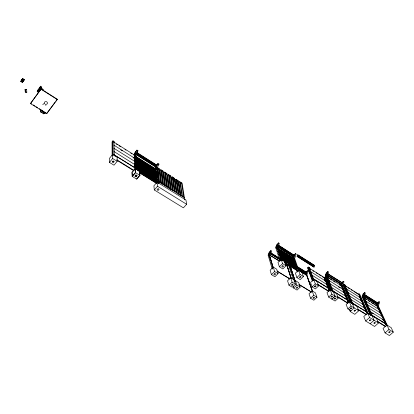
<?xml version="1.0" encoding="UTF-8"?>
<svg xmlns="http://www.w3.org/2000/svg" width="414" height="414" viewBox="0 0 414 414"><rect width="100%" height="100%" fill="white"/><g stroke="black" fill="none" stroke-linecap="round" stroke-linejoin="round"><path stroke-width="0.62" d="M109.446 162.397L109.446 158.355L112.618 154.479L117.131 157.284L117.198 161.31L113.995 165.196L109.446 162.397L112.644 158.495L112.618 154.479M327.51 275.403L341.571 284.382M341.943 283.637L341.736 283.833L342.026 283.611M342.212 282.84L327.453 273.654M156.642 180.949L156.875 180.685L156.652 180.913L136.62 168.462M156.782 182.3L157.009 182.036L156.792 182.263L137.246 170.133M156.099 175.634L156.311 175.36L156.109 175.593L135.766 162.873M314.392 266.243L297.236 255.521L314.309 266.425M293.774 256.178L293.893 256.023M294.318 255.21L294.1 255.433L294.307 255.153M135.606 157.543L155.773 170.164L155.581 170.496L155.7 170.206M289.433 263.868L289.412 263.713M289.588 263.677L289.298 263.961L289.505 263.708M285.934 264.468L286.084 264.189L286.09 264.489M286.447 263.573L286.172 263.759L286.39 263.527M280.469 260.287L280.252 259.992L280.578 260.142M57.256 99.551L57.298 99.246L41.074 88.917L30.47 103.572L46.673 113.643L57.256 99.551L41.017 89.217L41.074 88.917M46.673 113.643L55.031 102.263M44.733 113.622L45.312 112.365L44.733 113.622L44.107 113.229L43.636 113.86L42.885 113.395L42.994 112.768M42.885 113.395L43.465 112.137M43.936 111.506L43.827 112.137L42.326 111.2L42.435 110.574M43.636 113.86L43.739 113.229M40.748 111.371L40.634 111.997L41.384 112.463L41.493 111.837M40.634 111.997L41.105 111.366L40.36 110.905L40.468 110.279M40.36 110.905L40.939 109.648M43.216 90.707L43.423 89.564L41.902 88.596L41.193 89.559M41.69 89.734L41.902 88.596M41.545 88.047L41.757 86.909L40.613 86.179L37.431 90.521L37.203 91.665L38.352 92.394L41.545 88.047L40.396 87.313L40.613 86.179M38.259 92.017L39.609 90.169L39.832 89.026L38.481 90.868L38.259 92.017L37.617 91.608L37.845 90.464L38.481 90.868M39.77 89.952L41.131 88.104L40.489 87.696L39.133 89.548L39.77 89.952L39.987 88.808L41.007 87.426M22.087 80.259L21.264 81.47L21.813 80.083M21.321 80.828L21.466 81.47M22.956 79.043C22.387 81.713 21.285 79.426 22.884 78.867M21.952 80.792L21.678 80.616L21.192 81.299M22.19 79.581L22.34 80.254M23.805 79.581C23.8 81.025 21.838 81.061 22.113 82.008C23.236 81.004 22.661 80.28 23.81 79.514M22.827 79.576L22.584 79.385L22.066 80.083M22.801 81.33L22.527 81.154L22.04 81.832M23.676 80.114L23.432 79.923L22.915 80.621M377.739 303.198L377.998 302.965L377.853 303.234M377.49 304.678L377.263 304.813L377.542 304.513M26.796 92.301L26.667 89.357L25.156 89.315L25.29 92.26L26.796 92.301L26.693 91.918M25.29 92.26L25.156 89.315L26.667 89.357L25.104 89.543M24.147 80.073L24.271 79.54L22.579 78.458L20.7 81.429L22.397 82.5L24.147 80.073L22.444 78.991L22.579 78.458M342.062 282.865L342.264 282.705L341.985 282.876M22.397 82.5L24.271 79.54M22.315 82.008L22.444 81.475M293.707 256.877L278.12 246.967M279.46 257.182L279.471 257.26M279.911 258.605L279.926 258.683M278.12 253.026L278.146 252.99M376.512 305.811L377.371 303.115L379.007 301.651L379.7 302.091L378.08 306.438M379.007 301.651L377.387 305.998L386.51 325.492M370.199 314.966L362.141 296.709L362.343 296.098L371.022 315.38M371.296 315.623L362.478 295.689L363.031 293.992L364.672 292.491L365.386 292.946L363.72 297.335M362.555 296.233L362.478 295.689M364.672 292.491L363.218 297.019L362.141 296.709M342.269 286.271L344.018 281.784L343.273 281.308L341.524 285.8M340.67 285.639L341.612 282.855L343.273 281.308M326.817 276.511L328.618 271.977L327.852 271.491L326.046 276.024L331.919 290.545M331.686 290.763L325.43 275.248L325.213 275.879L330.864 290.349M331.919 290.995L325.575 274.824L326.185 273.074L327.852 271.491M325.663 275.393L325.575 274.824M306.702 275.434L308.213 271.201L307.431 270.709L305.915 274.943L306.702 275.434L313.724 295.296L316.979 297.273L313.833 300.228L310.578 298.261L309.02 293.805L312.135 290.856L315.37 292.827L316.979 297.273M288.884 263.951L289.526 265.302L289.298 265.524L288.884 263.951L289.536 262.176L291.192 260.546L291.999 261.053L290.431 265.322M288.718 265.705L289.619 264.82L291.192 260.546M298.944 270.823L294.654 258.439L296.238 254.118L295.425 253.601L293.738 255.262L293.159 257.648L292.915 257.492L292.677 258.139L297.428 271.998M295.425 253.601L293.836 257.922L292.915 258.833M285.458 264.562L286.121 262.766L287.787 261.125L286.193 265.441L287.016 265.948L291.099 278.431M287.016 265.948L288.605 261.632M288.967 264.53L288.724 264.38L288.491 265.017L293.278 279.497M281.634 260.008L277.706 247.769L279.352 243.406L278.508 242.873L276.862 247.236L275.936 248.162M269.705 255.79L271.703 251.091L270.859 250.568L269.193 252.245L268.5 254.061L269.116 255.422M278.508 242.873L276.821 244.57L276.221 246.982L275.967 246.822L275.719 247.479L280.04 261.084M268.5 254.061L268.588 254.651L268.334 254.496L268.086 255.148L272.236 269.053M270.859 250.568L269.204 254.921L268.293 255.842M156.549 169.109L158.986 164.12L157.972 163.478L156.285 165.445L155.416 167.354L155.721 167.546L155.509 168.006L155.203 167.81L154.888 168.498L156.357 182.921M157.972 163.478L155.871 168.063L154.955 169.135M289.986 262.119L295.332 265.581M279.02 255.842L279.041 255.8M277.209 250.191L277.261 250.206M133.8 155.188L134.126 154.494L134.441 154.691L134.659 154.231L134.343 154.034L135.254 152.109L136.936 150.085L137.981 150.753L135.461 155.793M134.343 154.034L134.41 155.126L136.936 150.085M134.752 163.421L134.948 163.23L134.762 163.561M134.338 155.695L134.374 155.835M286.685 262.564L286.695 262.859M377.558 303.814L377.635 304.099L377.754 303.731L377.609 304.005L363.968 295.332M20.7 81.429L22.444 78.991M39.351 88.405L40.029 87.483M37.203 91.665L40.396 87.313M37.617 91.608L38.973 89.766L39.609 90.169M30.47 103.572L41.017 89.217M42.797 104.685L43.372 103.909L44.676 103.738L44.381 102.553L44.96 101.777L46.264 101.601L47.18 102.175L47.475 103.36L46.896 104.137L45.592 104.312L45.887 105.487M41.384 112.463L41.855 111.832L43.356 112.763M55.786 101.259L57.298 99.246M134.773 162.19L134.757 161.993M112.727 142.97L112.722 141.717L112.396 141.51L112.049 141.935L112.127 155.742M112.717 155.017L112.624 141.226L112.965 140.801L114.052 141.49L114.202 155.907M113.71 141.914L114.052 141.49M136.687 169.264L135.839 155.26L134.788 154.593L134.441 155.007L135.243 169.016M137.308 151.56L137.981 150.753M135.492 155.674L135.839 155.26M156.953 182.036L135.145 168.482L131.962 172.26L132.169 176.359L136.744 179.169L139.953 175.391L139.678 171.303M132.935 171.422L135.316 168.591L135.554 172.669L132.345 176.467L132.138 172.369M132.169 176.359L135.378 172.56L135.145 168.482M136.568 179.06L139.777 175.282L139.508 171.194M158.308 164.907L158.986 164.12M157.998 169.88L158.914 168.814L157.594 167.981L159.105 181.979L158.479 181.586L157.015 167.841M160.792 169.647L162.443 184.054L163.064 184.442L161.439 170.413L162.749 171.241L164.415 185.286L165.036 185.669L163.307 171.241L160.792 169.647L159.871 170.713L161.351 183.888M161.833 172.302L162.749 171.241M168.959 188.116L167.111 173.647L164.612 172.064L163.696 173.13L165.279 186.336M157.092 182.129L153.91 185.808L154.308 189.959L183.418 207.844L186.631 204.273L185.958 200.076L157.092 182.129L157.522 186.259L154.308 189.959M157.806 182.362L158.598 181.451L184.535 197.607L184.898 199.905M165.641 174.713L166.563 173.652L165.258 172.829L167.002 186.895M172.861 190.543L170.894 176.043L168.41 174.47L167.489 175.526L169.186 188.763M289.981 262.036L289.95 262.373L290.023 262.005M169.435 177.104L170.351 176.053L169.057 175.231L170.91 189.333L170.294 188.944L168.41 174.47M172.183 176.861L174.185 191.371L174.801 191.749L172.835 177.622L174.118 178.434L176.126 192.577L176.737 192.955L174.656 178.429L172.183 176.861L171.267 177.911L172.98 190.549M289.681 262.843L289.619 263.175L289.836 262.781L289.676 263.076L296.067 267.061M173.202 179.485L174.118 178.434M178.662 194.156L176.587 179.997L177.865 180.804L179.981 194.978L180.587 195.356L178.398 180.794L175.94 179.236L175.018 180.287L176.835 192.95M176.944 181.849L177.865 180.804M182.579 196.572L180.318 182.357L181.591 183.164L183.811 197.364L184.416 197.742L182.113 183.148L179.671 181.601L178.755 182.641L180.664 195.336M180.67 184.204L181.591 183.164M156.761 165.145L156.57 165.559L156.818 165.124L136.848 152.471M156.099 174.087L155.985 174.382L156.176 174.051L135.823 161.356M273.178 267.806L269.281 254.848L279.61 261.12M273.266 267.108L270.13 270.213L271.429 274.632L274.906 276.733L278.073 273.623L276.723 269.214L273.266 267.108L274.591 271.506L278.073 273.623M271.429 274.632L274.591 271.506M279.367 266.792L282.565 263.63L281.168 259.267L277.996 262.414L279.367 266.792L282.845 268.929L286.043 265.783L284.62 261.415M293.505 258.647L293.733 258.419L293.076 257.063M291.177 278.353L287.166 265.798L285.546 264.794M295.198 281.256L289.696 264.743L296.709 268.986M290.675 277.742L287.549 280.78L288.967 285.215L292.341 287.254L295.498 284.216L294.033 279.792L290.675 277.742L292.124 282.162L295.498 284.216M312.586 291.316L306.852 275.289L298.561 270.083L295.399 273.157L296.885 277.556L300.259 279.631L303.452 276.552L301.915 272.164M288.967 285.215L292.124 282.162M296.885 277.556L300.083 274.466L298.561 270.083M312.787 280.366L307.938 267.599L307.597 267.936L312.41 281.153M313 280.589L308.171 267.377L308.513 267.046L309.315 267.547L315.297 283.885L318.583 285.914L315.396 288.931L312.109 286.912L310.521 282.493L313.683 279.481L316.943 281.51L318.583 285.914M308.182 267.749L308.171 267.377M294.028 281.903L295.368 280.609L298.696 282.643L300.191 287.068L297.04 290.09L293.686 288.066L293.143 286.4M312.834 279.802L308.497 267.951L308.73 267.729M308.968 267.884L309.315 267.547M307.431 270.709L305.78 272.303L305.149 274.063L305.382 274.213M312.508 291.389L306.852 275.289M293.686 288.066L296.843 285.034L295.368 280.609M312.109 286.912L315.297 283.885M330.155 289.924L325.373 277.665L324.597 277.173L324.255 277.499L329.399 290.763M325.476 276.562L326.279 276.169M325.031 277.991L325.373 277.665M310.578 298.261L313.724 295.296M330.134 289.712L326.982 292.657L328.68 297.086L335.097 301.03L338.269 298.096L336.51 293.676L330.134 289.712L331.857 294.126L338.269 298.096M328.68 297.086L331.857 294.126M350.306 302.179L343.253 285.246L343.594 284.93L351.372 303.167M351.621 303.395L343.817 284.723L344.153 284.408L344.893 284.879L353.22 304.714M343.811 285.07L343.817 284.723M344.334 285.049L344.329 285.401M344.557 285.189L344.893 284.879M331.868 299.048L335.045 296.103M331.919 299.079L335.097 296.134L327.158 276.185L326.387 275.698L332.742 291.865M349.302 309.294L350.218 311.519L354.808 314.34L358.762 310.774L356.878 306.339L349.25 301.594L346.109 304.466L347.92 308.911L351.005 310.805M367.399 314.05L358.705 294.157L359.041 293.852L359.761 294.307L368.486 314.195M359.761 294.307L359.207 294.478M347.92 308.911L351.088 306.029L349.25 301.594M362.447 297.397L362.783 297.086M350.218 311.519L354.172 307.933L352.314 303.498M367.679 313.051L363.771 316.55L365.686 321.005L374.582 326.465L378.515 322.998L376.517 318.547L367.679 313.051L369.624 317.497L378.515 322.998M365.686 321.005L369.624 317.497M370.152 323.748L374.09 320.26L372.114 315.81M385.506 324.022L385.739 323.82L371.327 314.852M386.94 325.026L383.048 328.426L385.072 332.897L389.377 335.542L393.3 332.147L391.22 327.691L386.94 325.026L388.994 329.482L393.3 332.147M385.072 332.897L388.994 329.482M294.24 255.428L294.37 255.071M293.94 256.152L277.784 246.009M293.629 256.711L293.526 257.084L293.769 256.701L293.583 256.985L277.473 246.832M297.004 256.432L314.091 267.03M156.363 166.009L156.176 166.423L156.425 165.988L136.392 153.356M156.559 178.004L156.388 178.336L156.595 178.01L136.594 165.595M377.625 303.845L364.61 295.492M297.614 254.631L314.671 265.545L297.578 254.822M297.066 256.256L313.972 267.216M286.617 262.843L280.692 259.185M289.728 262.895L289.593 263.159M377.402 304.595L364.361 296.264M286.633 262.657L280.728 258.988M293.971 255.966L277.897 245.807M296.843 285.034L300.191 287.068M276.94 270.979L289.634 278.715M298.97 284.408L311.582 292.093M277.416 271.393L289.557 278.793M298.892 284.485L310.955 291.834M268.888 255.65L268.334 254.496M139.637 172.597L156.523 183.076M284.63 262.595L298.137 270.979M270.684 254.015L279.812 259.681M285.179 263.014L286.255 263.682M139.508 172.824L156.394 183.304M284.516 262.802L298.023 271.18M116.769 159.757L134.079 170.485M317.688 284.268L328.954 291.249M337.306 296.424L348.029 303.069M358.048 309.279L366.623 314.593M377.237 321.171L385.817 326.486M117.069 160.378L133.841 170.77M317.988 284.822L328.716 291.466M337.607 296.978L347.791 303.286M357.815 309.491L366.39 314.8M377.542 321.709L385.584 326.693M269.281 254.848L278.995 260.861M285.469 264.872L287.088 265.876M270.052 255.443L269.204 254.921L272.992 267.522M112.644 158.495L117.198 161.31M135.378 172.56L139.953 175.391M157.522 186.259L186.631 204.273M282.565 263.63L286.043 265.783M300.083 274.466L303.452 276.552M351.088 306.029L358.762 310.774M297.666 268.055L306.189 273.364M136.211 167.898L157.33 181.047M297.143 268.106L280.495 257.767M280.361 257.927L297.035 268.308M291.083 264.681L296.414 267.998M298.013 268.991L306.008 273.97M114.031 154.774L135.507 168.136M313.139 278.653L328.612 288.279M332.659 290.794L347.594 300.083M352.231 302.97L366.633 311.928M114.031 154.841L135.513 168.203M313.17 278.726L328.644 288.351M332.685 290.866L347.62 300.155M352.257 303.043L366.664 312.001M371.358 314.925L385.77 323.893M30.538 103.262L31.614 103.935M33.234 104.939L34.854 105.948M35.935 106.621L37.55 107.624M39.17 108.634L40.251 109.301M41.328 109.974L42.947 110.983M44.567 111.987L46.187 112.996M381.237 321.367L382.303 322.03M270.539 252.654L279.119 257.989M270.497 252.845L279.083 258.186M289.696 264.743L296.636 269.059M299.301 270.715L306.774 275.362M40.831 110.274L41.576 110.735M44.577 112.598L45.204 112.991M289.536 264.882L289.293 264.732L289.624 265.726M270.792 253.813L279.921 259.48M284.754 262.481L286.364 263.48M135.844 164.177L156.782 177.27M279.005 253.694L295.57 264.054M279.564 254.895L296.165 265.26M114.01 151.524L135.321 164.896M311.297 274.746L327.246 284.76M330.745 286.943L346.135 296.553M350.715 299.363L365.081 308.389M369.723 311.235L384.104 320.265M136.46 165.817L156.383 178.258M279.988 255.433L296.057 265.462M372.15 313.098L373.211 313.765M382.246 319.401L383.876 320.467M291.109 262.73L295.368 265.39M296.967 266.383L306.546 272.365M296.931 266.58L306.515 272.557M136.672 166.909L157.191 179.702M280.019 256.302L296.657 266.678M136.542 167.137L157.061 179.93M280.444 256.846L296.543 266.88M290.845 263.542L295.643 266.533M297.242 267.527L306.293 273.168M278.224 250.703L294.716 261.053M136.237 161.926L156.497 174.63M278.643 251.241L294.602 261.25M113.979 148.316L135.13 161.641M310.552 271.558L325.87 281.215M329.865 283.668L344.66 292.993M349.245 295.813L363.523 304.818M368.667 307.995L382.453 316.689M324.519 280.676L325.611 281.365M135.901 162.65L156.238 175.391M278.669 252.095L295.198 262.445M279.093 252.633L295.084 262.647M135.978 163.949L156.911 177.047M279.119 253.487L295.679 263.853M135.461 157.744L155.55 170.402M277.706 247.769L276.862 247.236L280.987 260.147M294.654 258.439L293.836 257.922L298.375 271.082M113.948 145.159L134.943 158.433M136.211 159.136L156.352 171.81M277.344 247.95L293.743 258.269M309.299 268.143L324.514 277.716M328.488 280.164L343.211 289.479M347.77 292.3L361.976 301.288M367.125 304.476L380.828 313.15M276.769 247.743L276.133 246.387M136.082 159.359L156.228 172.033M277.778 248.498L293.635 258.471M120.717 149.842L122.332 150.862M133.096 157.631L134.716 158.707M309.61 268.707L310.697 269.39M312.87 270.756L313.957 271.439M316.13 272.805L317.761 273.83M318.847 274.513L321.021 275.884M322.108 276.568L324.281 277.934M328.261 280.381L329.347 281.065M338.6 286.886L340.23 287.911M135.745 160.068L156.492 173.104M277.784 249.321L294.235 259.661M136.159 160.637L156.363 173.326M278.203 249.859L294.126 259.863M278.172 244.979L294.219 255.34L278.674 245.512M134.752 154.712L135.802 155.379L136.677 169.781M112.624 141.226L112.95 141.433M113.384 141.769L134.762 155.271M326.615 276.433L341.778 286.007M346.311 288.822L360.454 297.806L367.363 313.605M365.578 300.988L379.214 309.656M155.529 168.467L155.835 168.658L155.721 167.546M116.36 144.077L117.431 144.75M119.035 145.764L120.634 146.773M124.914 149.475L125.98 150.147M130.793 153.185L131.859 153.858M327.469 277.333L331.8 280.066M333.425 281.09L335.05 282.12M339.382 284.853L341.007 285.877M135.518 156.259L155.643 168.886L155.452 169.217L155.416 167.354M135.388 156.482L155.959 169.461M327.484 273.463L342.15 282.772M136.677 152.704L157.154 165.698M358.705 294.157L359.942 296.636M344.903 285.458L358.948 294.364M363.533 297.268L377.625 306.2M327.138 274.456L341.814 283.756M136.263 153.573L156.756 166.557M345.219 286.012L346.301 286.695M347.92 287.725L349.54 288.749M351.16 289.774L352.242 290.462M353.861 291.487L358.726 294.566M363.854 297.816L366.561 299.534M368.191 300.564L369.816 301.594M371.441 302.624L373.609 303.995M374.691 304.683L376.859 306.055M156.947 167.215L159.478 168.814L161.087 183.211L160.461 182.822L158.914 168.814M343.253 285.246L343.993 285.712M135.983 154.225L156.487 167.204M135.854 154.448L156.363 167.422M327.407 275.595L341.55 284.542M364.279 294.37L377.91 303.048M364.258 294.556L377.889 303.234M364.263 296.45L377.366 304.771M387.359 325.497L378.417 306.143L377.718 305.698L386.914 325.642M377.873 306.308L378.681 308.068M383.007 317.455L384.089 319.799M377.04 304.932L377.408 305.734M376.833 304.802L386.567 325.947M376.704 305.206L377.159 306.2M377.703 307.374L380.937 314.412M383.095 319.106L384.176 321.455M372.636 316.348L364.056 297.029L363.342 296.579L371.907 315.898M364.273 299.296L365.05 301.056M368.941 309.843L369.981 312.182M370.499 313.357L371.275 315.111M362.69 295.824L363.28 297.407M363.476 297.604L371.254 315.173M362.343 296.098L370.804 315.245M359.041 293.852L367.751 313.74M359.502 296.703L361.8 301.972M362.566 303.726L363.078 304.895M363.585 306.065L364.356 307.825M364.863 308.994L365.629 310.748M344.153 284.408L352.216 303.659M344.821 286.566L345.55 288.32M346.528 290.654L347.263 292.403M347.75 293.573L348.484 295.322M348.971 296.491L349.701 298.246M344.039 284.863L351.605 302.955M343.594 284.93L351.144 303.027M349.162 301.749L342.611 285.955L341.861 285.479L348.883 302.443M341.25 284.734L348.36 301.946M341.027 284.594L348.288 302.179M340.882 285.013L347.812 301.811M325.43 275.248L331.448 290.618M324.597 277.173L329.751 290.431M327.065 283.683L328.204 286.602M324.488 277.644L329.404 290.307M324.255 278.322L325.425 281.334M326.361 283.745L327.526 286.762M327.997 287.968L329.161 290.985M308.513 267.046L313.357 280.252M310.94 274.109L312.037 277.116M308.409 267.532L313.243 280.744M307.938 267.599L312.761 280.816M310.557 291.466L310.981 292.667M292.915 257.492L293.257 258.491M289.774 264.67L295.275 281.178M289.619 264.82L295.208 281.592M288.724 264.38L289.055 265.374M287.166 265.798L291.254 278.28M288.998 277.804L289.386 279.01M275.967 246.822L276.283 247.815M269.359 254.77L273.261 267.729M179.671 181.601L181.901 196.174M176.918 181.658L178.76 194.192M175.94 179.236L178.056 193.778M173.171 179.293L174.92 191.801M170.351 176.053L172.245 190.161M169.409 176.913L171.054 189.395M166.563 173.652L168.343 187.728M165.621 174.522L167.235 187.532M164.612 172.064L166.381 186.507M161.807 172.115L163.245 184.453M158.257 169.693L157.977 169.693L159.38 182.641M158.598 181.451L158.841 183.712M158.443 183.309L156.89 168.705L155.871 168.063L157.434 183.071M155.203 167.81L155.297 168.731M25.321 89.445L25.445 91.277M135.569 156.947L135.647 158.22M135.989 163.954L136.066 165.227M134.788 154.593L135.601 169.347M135.052 160.301L135.166 162.21M135.461 167.308L135.533 168.581M134.359 157.832L134.54 161.015M134.757 164.839L134.938 168.022M112.965 140.801L113.074 155.027M112.396 141.51L112.479 155.307M363.715 293.919L363.425 294.183L363.715 293.919M362.892 295.606L363.202 295.42L362.892 295.606M363.145 294.835L363.451 294.649L363.145 294.835M341.441 284.501L341.752 284.309L341.441 284.501M156.233 176.949L156.461 176.685L156.244 176.913M156.508 179.609L156.735 179.345L156.508 179.609M326.858 272.976L326.563 273.256L326.858 272.976M155.752 167.209L156.031 166.852L155.752 167.209M155.695 171.722L155.918 171.463L155.695 171.722M155.83 173.021L156.052 172.757L155.83 173.021M325.989 274.725L326.279 274.492L325.989 274.725M326.263 273.933L326.553 273.701L326.263 273.933M306.117 272.371L306.422 272.169L306.117 272.371M306.148 273.007L305.858 273.287L306.148 273.007M305.548 273.964L305.853 273.763L305.548 273.964M296.678 268.07L296.9 267.884L296.678 268.07M297.169 269.504L297.18 269.462M297.666 270.942L297.676 270.901M294.25 279.828L294.028 280.045L294.25 279.828M295.456 263.687L295.249 263.92L295.456 263.687M294.494 281.401L294.504 281.365M295.699 265.224L295.922 265.043L295.699 265.224M296.186 266.642L296.408 266.461L296.186 266.642M294.25 261.017L294.473 260.83L294.25 261.017M293.055 277.064L293.278 276.883L293.055 277.064M294.732 262.409L294.965 262.253L294.732 262.409M293.531 278.503L293.542 278.462M291.637 272.795L291.854 272.614L291.637 272.795M292.108 274.208L292.325 274.032L292.108 274.208M293.774 259.625L293.992 259.443L293.774 259.625M292.579 275.631L292.801 275.455L292.579 275.631M290.24 268.588L290.457 268.407L290.24 268.588M290.706 269.98L290.923 269.804L290.706 269.98M291.171 271.382L291.182 271.346M135.797 151.803L135.518 152.207L135.797 151.803M134.798 164.808L135.011 164.529L134.798 164.808M134.876 166.123L135.088 165.843L134.886 166.086M134.948 167.447L135.176 167.173L134.948 167.447M289.324 265.819L289.334 265.778M289.779 267.201L289.997 267.02L289.779 267.201M134.359 157.077L134.581 156.813L134.369 157.041M134.674 153.879L134.969 153.522L134.674 153.879M134.431 158.35L134.643 158.07L134.431 158.35M134.503 159.623L134.726 159.359L134.503 159.623M135.083 153.004L135.378 152.652L135.099 152.957M278.777 254.377L278.41 254.434L278.777 254.377M277.515 251.588L277.887 251.577L277.525 251.562M276.531 246.263L276.826 246.014L276.531 246.263M276.842 245.44L277.137 245.191L276.842 245.44M276.635 248.819L277.002 248.809L276.635 248.819M277.152 244.622L277.463 244.4L277.152 244.622M272.733 267.858L272.526 268.096L272.733 267.858M271.439 263.542L271.237 263.78L271.439 263.542M271.631 265.105L271.641 265.063M272.06 266.544L272.076 266.502M270.352 260.836L270.57 260.649L270.352 260.836M270.777 262.253L270.787 262.212M269.204 253.766L268.934 254.082L269.204 253.766M269.095 256.633L269.105 256.597M269.514 252.944L269.25 253.259L269.514 252.944M269.519 252.302L269.809 252.054L269.519 252.302M269.514 258.025L269.711 257.829L269.514 258.025M269.933 259.428L269.944 259.387M112.52 161.579L112.158 162.019L113.296 162.718L113.555 161.781L113.897 161.988L114.259 161.553L113.12 160.849L112.758 161.289L113.1 161.496L112.52 161.579M135.368 175.665L135.011 176.09L136.108 176.768L136.382 175.852L136.708 176.059L137.07 175.629L135.973 174.951L135.611 175.381L135.942 175.583L135.368 175.665M135.937 175.075L134.974 176.214L136.071 176.892L137.034 175.753L135.937 175.075M158.019 188.701L157.056 189.809L158.122 190.466L159.085 189.358L158.019 188.701M274.798 273.525L273.851 274.461L274.72 274.984L275.667 274.052L274.798 273.525M282.757 265.679L281.799 266.626L282.664 267.159L283.626 266.212L282.757 265.679M292.289 284.128L291.342 285.044L292.186 285.556L293.133 284.641L292.289 284.128M300.233 276.459L299.275 277.385L300.119 277.908L301.076 276.982L300.233 276.459M297.004 286.985L296.057 287.896L296.895 288.403L297.837 287.492L297.004 286.985M314.738 286.224L314.376 286.56L315.199 287.068L315.551 286.348L316.156 286.162L315.333 285.655L314.976 285.996L315.22 286.146L314.738 286.224M313.848 297.2L312.901 298.085L313.714 298.577L314.661 297.692L313.848 297.2M331.267 296.408L330.905 296.745L331.707 297.236L332.064 296.533L332.659 296.346L331.862 295.855L331.505 296.191L331.743 296.336L331.267 296.408M334.502 298.406L334.145 298.737L334.936 299.224L335.293 298.525L335.889 298.344L335.097 297.852L334.74 298.183L334.978 298.334L334.502 298.406M350.467 308.244L350.109 308.57L350.881 309.046L351.243 308.363L351.833 308.182L351.062 307.705L350.705 308.032L350.932 308.171L350.467 308.244M354.312 310.614L353.954 310.935L354.72 311.406L355.083 310.733L355.667 310.552L354.901 310.076L354.544 310.402L354.777 310.541L354.312 310.614M369.718 320.115L369.366 320.426L370.111 320.886L371.053 320.048L370.313 319.587L369.718 320.115M374.168 322.858L373.816 323.168L374.551 323.624L375.498 322.791L374.758 322.335L374.168 322.858M389.031 332.018L388.679 332.323L389.398 332.768L390.34 331.95L389.621 331.505L389.031 332.018"/></g></svg>
